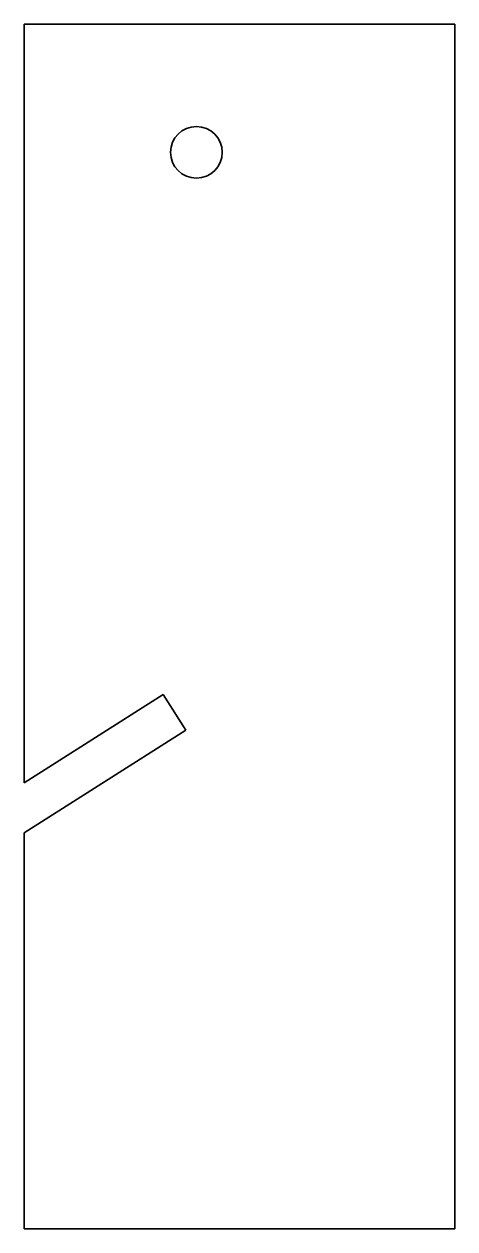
# Model space of a CAD drawing. Extents: x 124 to 174, y 35 to 175.
import ezdxf

# ---------------------------------------------------------------- set-up
doc = ezdxf.new("R2010")
doc.units = 0

msp = doc.modelspace()

# ---------------------------------------------------------------- linework, layer by layer
at = {"color": 7, "lineweight": 35}
for p, q in [((123.5, 175), (123.5, 105.000008)), ((173.5, 175), (123.5, 175)), ((173.5, 35.000008), (173.5, 175)), ((123.5, 81.013), (142.264633, 92.967392)), ((123.5, 81.013), (123.5, 35.000008)), ((123.5, 35.000008), (173.5, 35.000008))]:
    msp.add_line(p, q, dxfattribs=at)
at = {"color": 7, "lineweight": 35, "ltscale": 0.1225}
for p, q in [((123.5, 105.000008), (123.5, 100.100006)), ((142.264633, 92.967392), (139.631866, 97.100006))]:
    msp.add_line(p, q, dxfattribs=at)
at = {"color": 7, "lineweight": 35, "ltscale": 0.331928}
msp.add_line((123.5, 100.100006), (123.5, 86.822876), dxfattribs=at)
at = {"color": 7, "lineweight": 35, "ltscale": 0.478184}
msp.add_line((139.631866, 97.100006), (123.5, 86.822876), dxfattribs=at)
at = {"color": 7, "lineweight": 35}
msp.add_circle((143.5, 160.100006), 3, dxfattribs=at)

doc.saveas('drawing.dxf')
